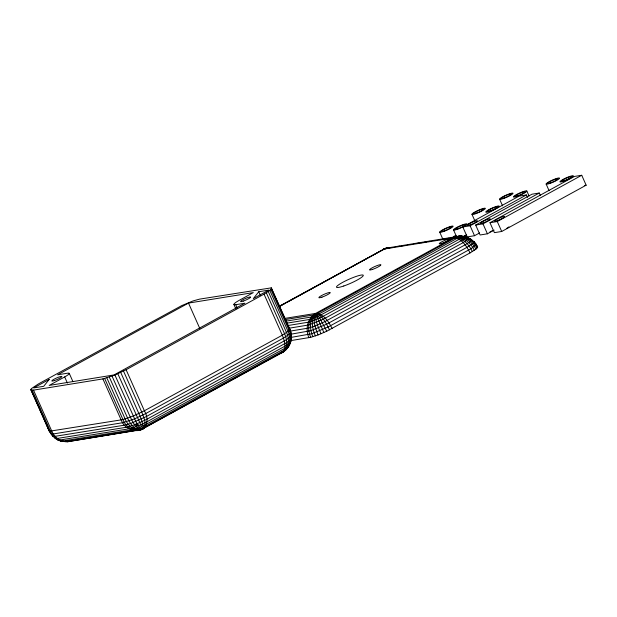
<?xml version="1.0" encoding="UTF-8"?>
<svg xmlns="http://www.w3.org/2000/svg" width="617" height="617" viewBox="0 0 617 617"><rect width="100%" height="100%" fill="white"/><g stroke="black" fill="none" stroke-linecap="round" stroke-linejoin="round"><path stroke-width="0.93" d="M55.06 438.17L58.098 440.052L59.841 440.021L129.208 428.807L138.416 425.83L146.985 421.766L284.907 346.183L290.669 342.057L291.371 338.525L291.062 335.046L291.286 339.011L286.766 342.528L146.846 419.252L134.683 424.828L126.747 427.211L57.381 438.432L55.407 438.463L52.661 436.103L49.129 430.89L30.85 389.836L31.567 388.502L38.478 383.89L181.768 305.585L193.152 300.895L199.607 299.122L271.249 287.861L289.936 329.254C293.761 337.622 290.144 348.389 282.023 352.716L141.655 429.417L67.523 441.718L61.021 441.14L58.098 440.052L55.407 438.463L55.152 437.692M41.84 413.729L49.129 430.89L53.039 436.42L53.887 436.512L124.549 425.167L130.611 423.501L146.352 416.529L286.442 339.712L291.347 335.887L289.789 329.671M50.764 433.103L51.064 433.982L53.301 433.944L122.675 422.722L134.506 418.897L145.519 413.675L283.45 338.093L290.26 333.55L290.854 332.794L290.561 331.915M52.761 435.579L53.039 436.42M67.114 441.371L67.523 441.718L140.067 429.895L141.771 429.17M70.461 441.14L68.842 440.97M271.657 288.201L269.845 290.484L264.03 294.139L126.099 369.722L114.916 375.028L102.9 378.907L33.526 390.129L30.85 389.836M31.259 390.168L49.537 431.221L122.976 419.591L133.195 416.082L144.378 410.775L282.308 335.193L289.219 330.581L289.936 329.254L288.625 328.822M279.254 306.248L385.61 248.273L459.272 236.149L465.773 236.727L471.735 239.689L470.169 241.663L465.133 244.833L324.966 321.596L315.04 325.992L308.67 328.051L290.005 331.144M289.905 340.761L310.706 337.314L318.071 334.931L326.748 331.221L470.038 252.916L475.854 249.253L477.666 246.97L474.134 241.756L470.601 239.311M287.291 347.086L287.738 347.132L290.445 341.371L290.754 341.633C289.265 346.445 285.825 350.664 281.252 352.839L282.478 352.014M57.79 439.798L61.021 441.14L65.225 441.664L134.599 430.45C147.147 432.27 149.73 419.83 144.378 410.775L126.099 369.722M258.785 291.725L253.34 298.582L268.819 290.098L258.785 291.725L260.351 295.242M382.378 250.093L384.167 249.052L453.541 237.838C462.426 235.617 470.856 242.635 474.303 250.363M281.383 352.847L285.594 350.147L285.702 349.577L281.236 352.824L285.802 349.885L287.738 347.132M282.023 352.716L287.584 347.965L289.527 344.949L289.334 344.371M385.131 248.443L279.038 306.664M235.771 304.69A12.826 1.897 -24 0 1 239.234 300.325L253.302 292.612L188.501 303.094L57.605 374.82L67.646 373.192A10.99 1.627 -24 0 1 64.677 376.933L49.198 385.417L114.006 374.943L244.895 303.217L235.771 304.69L237.329 308.192M279.732 306.325L284.776 303.556M286.458 302.638L324.303 281.9M325.984 280.974L331.028 278.213M332.71 277.288L368.033 257.929M369.722 257.011L381.491 250.556M479.571 232.956L474.527 235.717L467.223 236.905L462.804 226.971L519.098 196.121L526.401 194.941L527.512 197.417M462.804 226.971L470.108 225.791L526.401 194.941M494.132 230.118L487.407 233.804L480.103 234.984L475.684 225.051L531.977 194.201L539.281 193.021L540.392 195.504M475.684 225.051L482.988 223.871L539.281 193.021M489.983 222.722L574.427 176.447L581.731 175.267L586.15 185.2L501.706 231.475L494.402 232.655L489.983 222.722L497.279 221.542L581.731 175.267M138.331 424.851L136.642 425.776L135.856 424.026M145.304 427.303C137.421 433.427 126.138 428.73 122.976 419.591L104.697 378.537M384.314 249.168L383.327 249.623L386.728 247.965L391.271 247.417M281.29 352.909C289.203 349.878 289.859 339.358 286.573 332.648L268.295 291.586M471.735 239.689L465.773 236.727L462.249 236.126L458.801 236.195L453.541 237.838L315.611 313.421C307.343 318.094 305.13 329.409 308.909 337.684M386.296 248.358L389.427 247.417M382.694 249.561L386.412 248.034L391.294 247.602M70.7 441.116C62.965 443.561 54.79 438.325 51.805 431.183L33.526 390.129M388.07 247.749L384.129 248.859M70.299 441.124L63.89 441.517L70.23 441.062M584.322 185.493L586.15 185.2M397.896 246.492L399.793 246.183M401.698 245.882L403.595 245.574M416.899 243.422L418.804 243.113M420.701 242.805L422.606 242.496M424.504 242.188L426.401 241.879M428.306 241.579L430.203 241.27M439.705 239.735L441.61 239.427M443.507 239.118L445.412 238.81M447.31 238.501L449.215 238.193M451.112 237.884L453.009 237.584M458.716 236.658L461.562 236.195L463.398 236.566M285.201 318.333L315.611 313.421C323.778 313.644 328.815 321.966 332.108 328.499M285.725 319.467L313.282 315.009L316.382 313.891L455.238 237.83L456.541 236.897L456.094 236.751M285.586 321.202L311.246 317.053L317.346 314.847L457.104 238.332C463.197 235.015 456.441 236.203 453.541 237.838C461.709 238.062 466.745 246.384 470.038 252.916M286.758 323.185L310.459 319.305L318.48 316.259L459.094 239.319C468.249 234.768 457.305 235.802 453.541 237.838C462.187 236.627 469.013 244.486 472.344 251.597M287.383 325.629L309.449 322.012L321.542 317.215L461.13 240.761L464.871 238.409L466.036 236.943L459.711 236.296L453.541 237.838C462.534 234.907 472.252 240.985 475.854 249.253M289.412 328.159L308.839 324.951L323.262 319.244L463.166 242.62L468.928 238.494L468.696 237.807L466.953 237.838M291.085 334.175L310.968 330.65L326.617 324.203L466.969 247.34L473.463 243.005L474.134 241.756L472.907 241.347M290.738 337.46L311.755 333.735L328.151 326.987L470.894 248.767L476.031 244.764L476.131 244.209L473.756 241.44M387.221 248.019L384.167 249.052L385.317 248.744M68.68 441.17L70.253 440.97M282.887 351.636L283.334 351.783L281.221 352.901C288.625 349.97 287.368 339.774 284.614 333.882L266.336 292.82M60.759 440.924L63.104 441.371M465.195 236.658L468.002 237.738M468.658 238.131L469.953 238.918M477.666 246.97L475.73 243.885M477.558 247.533C473.725 238.617 462.495 234.028 453.541 237.838C462.557 234.406 473.208 239.627 476.949 248.304M49.237 430.327L50.386 432.409M329.532 329.856C326.231 323.701 322.83 315.611 315.611 313.421C307.906 318.472 307.212 329.501 310.706 337.314M326.748 331.221L319.76 318.094L315.611 313.421C308.755 318.95 309.757 329.401 312.881 336.72M546.138 184.051L549.084 190.676M526.841 191.015A7.327 1.08 -24 0 1 517.092 196.36A7.327 1.08 -24 0 1 516.491 194.579A7.327 1.08 -24 0 1 526.841 191.015L529.054 195.982M499.616 199.191L502.562 205.808M497.279 221.542L501.706 231.475M482.988 223.871L487.407 233.804M471.951 214.292L474.897 220.917M470.108 225.791L474.527 235.717M453.541 229.91L456.487 236.535M439.72 232.146L442.667 238.771M271.249 287.861L289.828 329.817M270.94 289.527L289.219 330.581C291.27 335.27 291.378 340.8 289.134 345.443L284.692 348.404L146.769 423.987L139.581 427.396L131.853 429.895L61.6 441.201C56.633 439.767 52.553 436.003 50.44 431.322L32.153 390.268M269.845 290.484L288.124 331.537C290.754 337.484 290.923 347.132 284.128 350.271L146.198 425.853C137.452 432.394 125.552 431.314 121.179 419.969L102.9 378.907M264.03 294.139L282.308 335.193C284.329 340.26 286.527 346.731 283.226 351.721L142.627 428.807C135.717 432.44 130.087 423.54 127.626 418.195L109.348 377.141M233.897 304.482L235.848 308.862M188.501 303.094L199.815 328.506M123.516 371.087L141.794 412.141C143.437 417.077 147.224 423.756 143.645 428.537C136.056 433.227 127.842 426.046 125.151 418.997L106.872 377.943M120.739 372.452L141.308 419.09L143.522 427.219L143.167 428.776L141.655 429.417C135.563 429.154 132.902 421.797 130.341 417.215L112.063 376.154M117.839 373.779L142.666 429.008L141.478 429.123L139.581 427.396L135.84 421.511L114.916 375.028M69.258 373.37L72.767 381.26M64.677 376.933L67.415 383.072M30.95 389.273L41.069 411.986M323.848 332.555L315.611 313.421C310.05 319.544 312.649 329.038 315.356 335.918M320.933 333.797C318.526 327.318 314.824 320.493 315.611 313.421C312.017 320.161 315.673 328.337 318.071 334.931M454.482 235.995A5.499 0.81 -24 0 1 453.734 236.504M456.079 235.409A7.327 1.08 -24 0 1 452.176 237.684M466.56 234.853A5.499 0.81 -24 0 1 464.084 236.072M465.997 235.455A7.327 1.08 -24 0 1 464.277 236.257M508.94 226.817A5.499 0.81 -24 0 1 506.758 228.329M492.459 230.658A5.499 0.81 -24 0 1 489.983 231.876M49.159 379.447L43.722 386.304L33.68 387.931L49.159 379.447M470.131 224.866A5.499 0.81 -24 0 0 477.442 220.855A5.499 0.81 -24 0 0 469.684 223.524A5.499 0.81 -24 0 0 470.131 224.866M503.271 198.597A7.327 1.08 -24 0 0 513.02 193.252A7.327 1.08 -24 0 0 502.67 196.808A7.327 1.08 -24 0 0 503.271 198.597M503.927 198.072A5.499 0.81 -24 0 0 511.238 194.07A5.499 0.81 -24 0 0 503.472 196.738A5.499 0.81 -24 0 0 503.927 198.072M517.748 195.844A5.499 0.81 -24 0 0 525.059 191.833A5.499 0.81 -24 0 0 517.301 194.502A5.499 0.81 -24 0 0 517.748 195.844M475.599 213.698A7.327 1.08 -24 0 0 485.348 208.361A7.327 1.08 -24 0 0 474.997 211.916A7.327 1.08 -24 0 0 475.599 213.698M476.255 213.181A5.499 0.81 -24 0 0 483.566 209.171A5.499 0.81 -24 0 0 475.807 211.839A5.499 0.81 -24 0 0 476.255 213.181M489.42 211.469A7.327 1.08 -24 0 0 499.176 206.124A7.327 1.08 -24 0 0 488.826 209.68A7.327 1.08 -24 0 0 489.42 211.469M490.083 210.945A5.499 0.81 -24 0 0 497.395 206.934A5.499 0.81 -24 0 0 489.628 209.603A5.499 0.81 -24 0 0 490.083 210.945M443.368 231.56A7.327 1.08 -24 0 0 453.117 226.215A7.327 1.08 -24 0 0 442.767 229.771A7.327 1.08 -24 0 0 443.368 231.56M444.024 231.036A5.499 0.81 -24 0 0 451.336 227.033A5.499 0.81 -24 0 0 443.577 229.694A5.499 0.81 -24 0 0 444.024 231.036M457.197 229.323A7.327 1.08 -24 0 0 466.946 223.979A7.327 1.08 -24 0 0 456.595 227.534A7.327 1.08 -24 0 0 457.197 229.323M457.853 228.799A5.499 0.81 -24 0 0 465.164 224.796A5.499 0.81 -24 0 0 457.398 227.465A5.499 0.81 -24 0 0 457.853 228.799M549.786 183.457A7.327 1.08 -24 0 0 559.534 178.12A7.327 1.08 -24 0 0 549.184 181.676A7.327 1.08 -24 0 0 549.786 183.457M550.441 182.94A5.499 0.81 -24 0 0 557.753 178.93A5.499 0.81 -24 0 0 549.994 181.599A5.499 0.81 -24 0 0 550.441 182.94M563.622 181.221A7.327 1.08 -24 0 0 573.37 175.876A7.327 1.08 -24 0 0 563.02 179.431A7.327 1.08 -24 0 0 563.622 181.221M564.277 180.696A5.499 0.81 -24 0 0 571.589 176.693A5.499 0.81 -24 0 0 563.822 179.362A5.499 0.81 -24 0 0 564.277 180.696M497.31 220.616A5.499 0.81 -24 0 0 504.621 216.613A5.499 0.81 -24 0 0 496.855 219.282A5.499 0.81 -24 0 0 497.31 220.616M483.011 222.953A5.499 0.81 -24 0 0 490.322 218.942A5.499 0.81 -24 0 0 482.563 221.611A5.499 0.81 -24 0 0 483.011 222.953M54.373 380.596A5.499 0.81 -24 0 0 61.916 376.555A5.499 0.81 -24 0 0 54.365 379.062A5.499 0.81 -24 0 0 54.373 380.596M243.329 301.073A5.499 0.81 -24 0 0 250.649 297.062A5.499 0.81 -24 0 0 242.882 299.731A5.499 0.81 -24 0 0 243.329 301.073M343.792 285.987A14.661 2.167 -24 0 0 363.29 275.305A14.661 2.167 -24 0 0 342.589 282.416A14.661 2.167 -24 0 0 343.792 285.987M372.629 269.374A6.232 0.918 -24 0 0 380.92 264.832A6.232 0.918 -24 0 0 372.12 267.855A6.232 0.918 -24 0 0 372.629 269.374M321.966 297.139A6.232 0.918 -24 0 0 330.257 292.597A6.232 0.918 -24 0 0 321.457 295.62A6.232 0.918 -24 0 0 321.966 297.139M441.818 243.345A5.499 0.81 -24 0 0 449.292 239.311A5.499 0.81 -24 0 0 441.672 241.872A5.499 0.81 -24 0 0 441.818 243.345"/></g></svg>
